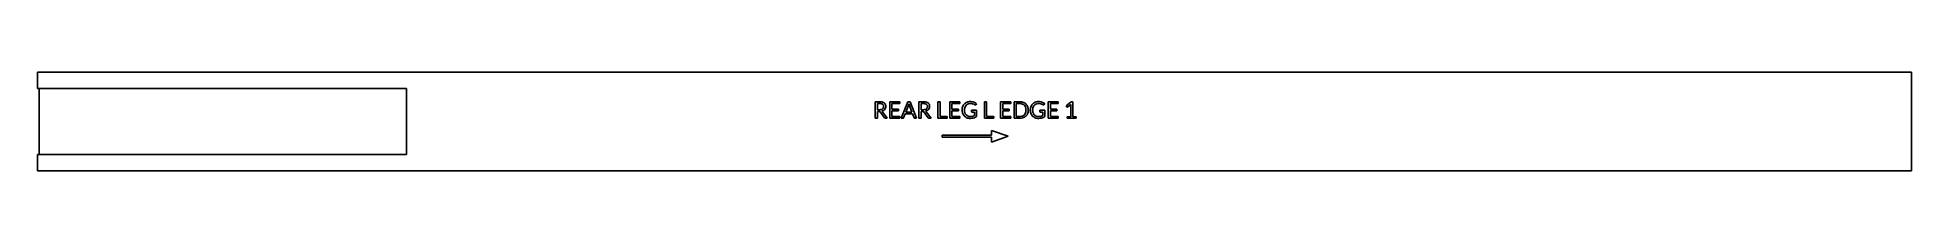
# Model space of a CAD drawing. Header units: millimetres. Extents: x 0 to 569, y 0 to 30.
import ezdxf

# ---------------------------------------------------------------- set-up
doc = ezdxf.new("R2010")
doc.units = ezdxf.units.MM
for name, color, linetype in [('LABEL', 7, 'Continuous'), ('OUTLINE', 7, 'Continuous'), ('POCKET_D8', 7, 'Continuous')]:
    doc.layers.add(name, color=color, linetype=linetype)

msp = doc.modelspace()

# ---------------------------------------------------------------- linework, layer by layer
at = {"layer": 'LABEL'}
for p, q in [((254.34, 16), (254.34, 21)), ((254.34, 21), (255.76, 21)), ((255.76, 20.47), (255.02, 20.47)), ((255.02, 20.47), (255.02, 18.58)), ((255.02, 18.58), (255.73, 18.58)), ((255.02, 18.09), (255.02, 16)), ((255.53, 18.09), (255.02, 18.09)), ((257.17, 16.14), (255.87, 17.93)), ((256.58, 17.99), (258.04, 16)), ((258.77, 16), (258.77, 21)), ((258.77, 21), (261.85, 21)), ((261.85, 20.45), (259.45, 20.45)), ((259.45, 20.45), (259.45, 18.79)), ((259.45, 18.79), (261.39, 18.79)), ((261.39, 18.26), (259.45, 18.26)), ((259.45, 18.26), (259.45, 16.55)), ((261.39, 18.79), (261.39, 18.26)), ((261.85, 21), (261.85, 20.45)), ((262.25, 16), (264.25, 21)), ((263.47, 17.37), (263, 16.16)), ((265.71, 17.37), (263.47, 17.37)), ((264.44, 19.89), (263.66, 17.86)), ((263.66, 17.86), (265.53, 17.86)), ((264.25, 21), (264.94, 21)), ((264.59, 20.36), (264.44, 19.89)), ((264.74, 19.89), (264.59, 20.36)), ((265.53, 17.86), (264.74, 19.89)), ((264.94, 21), (266.94, 16)), ((266.18, 16.16), (265.71, 17.37)), ((267.64, 16), (267.64, 21)), ((267.64, 21), (269.05, 21)), ((269.05, 20.47), (268.31, 20.47)), ((268.31, 20.47), (268.31, 18.58)), ((268.31, 18.58), (269.02, 18.58)), ((268.31, 18.09), (268.31, 16)), ((268.82, 18.09), (268.31, 18.09)), ((270.46, 16.14), (269.16, 17.93)), ((269.87, 17.99), (271.33, 16)), ((273.41, 16), (273.41, 21)), ((273.41, 21), (274.09, 21)), ((274.09, 21), (274.09, 16.57)), ((277, 16), (277, 21)), ((277, 21), (280.08, 21)), ((280.08, 20.45), (277.68, 20.45)), ((277.68, 20.45), (277.68, 18.79)), ((277.68, 18.79), (279.62, 18.79)), ((279.62, 18.26), (277.68, 18.26)), ((277.68, 18.26), (277.68, 16.55)), ((279.62, 18.79), (279.62, 18.26)), ((280.08, 21), (280.08, 20.45)), ((283.6, 18.02), (283.6, 18.4)), ((283.6, 18.4), (285.13, 18.4)), ((284.52, 17.89), (283.74, 17.89)), ((284.52, 16.79), (284.52, 17.89)), ((285.09, 20.42), (284.89, 20.12)), ((285.13, 18.4), (285.13, 16.48)), ((287.52, 16), (287.52, 21)), ((287.52, 21), (288.2, 21)), ((288.2, 21), (288.2, 16.57)), ((292.45, 16), (292.45, 21)), ((292.45, 21), (295.53, 21)), ((295.53, 20.45), (293.13, 20.45)), ((293.13, 20.45), (293.13, 18.79)), ((293.13, 18.79), (295.08, 18.79)), ((295.08, 18.26), (293.13, 18.26)), ((293.13, 18.26), (293.13, 16.55)), ((295.08, 18.79), (295.08, 18.26)), ((295.53, 21), (295.53, 20.45)), ((296.51, 16), (296.51, 21)), ((296.51, 21), (298.38, 21)), ((298.38, 20.45), (297.19, 20.45)), ((297.19, 20.45), (297.19, 16.55)), ((304.31, 18.02), (304.31, 18.4)), ((304.31, 18.4), (305.84, 18.4)), ((305.23, 17.89), (304.45, 17.89)), ((305.23, 16.79), (305.23, 17.89)), ((305.8, 20.42), (305.61, 20.12)), ((305.84, 18.4), (305.84, 16.48)), ((306.88, 16), (306.88, 21)), ((306.88, 21), (309.96, 21)), ((309.96, 20.45), (307.56, 20.45)), ((307.56, 20.45), (307.56, 18.79)), ((307.56, 18.79), (309.51, 18.79)), ((309.51, 18.26), (307.56, 18.26)), ((307.56, 18.26), (307.56, 16.55)), ((309.51, 18.79), (309.51, 18.26)), ((309.96, 21), (309.96, 20.45)), ((312.38, 19.72), (313.87, 21.01)), ((312.58, 19.45), (312.38, 19.72)), ((313.76, 20.19), (312.87, 19.43)), ((313.75, 19.88), (313.76, 20.19)), ((313.75, 16.47), (313.75, 19.88)), ((313.87, 21.01), (314.37, 21.01)), ((314.37, 21.01), (314.37, 16.47)), ((255.02, 16), (254.34, 16)), ((258.04, 16), (257.44, 16)), ((261.85, 16), (258.77, 16)), ((259.45, 16.55), (261.85, 16.55)), ((261.85, 16.55), (261.85, 16)), ((262.77, 16), (262.25, 16)), ((266.94, 16), (266.41, 16)), ((268.31, 16), (267.64, 16)), ((271.33, 16), (270.73, 16)), ((276.25, 16), (273.41, 16)), ((274.09, 16.57), (276.25, 16.57)), ((276.25, 16.57), (276.25, 16)), ((280.08, 16), (277, 16)), ((277.68, 16.55), (280.08, 16.55)), ((280.08, 16.55), (280.08, 16)), ((290.36, 16), (287.52, 16)), ((288.2, 16.57), (290.36, 16.57)), ((294.7, 10.5), (289.7, 12.25)), ((289.7, 12.25), (289.7, 10.8)), ((290.36, 16.57), (290.36, 16)), ((295.53, 16), (292.45, 16)), ((293.13, 16.55), (295.53, 16.55)), ((295.53, 16.55), (295.53, 16)), ((298.38, 16), (296.51, 16)), ((297.19, 16.55), (298.38, 16.55)), ((309.96, 16), (306.88, 16)), ((307.56, 16.55), (309.96, 16.55)), ((309.96, 16.55), (309.96, 16)), ((312.68, 16.47), (313.75, 16.47)), ((312.68, 16), (312.68, 16.47)), ((315.36, 16), (312.68, 16)), ((314.37, 16.47), (315.36, 16.47)), ((315.36, 16.47), (315.36, 16)), ((289.7, 10.8), (274.7, 10.8)), ((274.7, 10.8), (274.7, 10.2)), ((274.7, 10.2), (289.7, 10.2)), ((289.7, 8.75), (294.7, 10.5)), ((289.7, 10.2), (289.7, 8.75))]:
    msp.add_line(p, q, dxfattribs=at)
for centre, radius, start, end in [((255.53, 17.12), 0.971, 86.3823, 90), ((255.56, 17.53), 0.557, 80.0738, 86.3823), ((255.6, 17.79), 0.291, 53.7588, 80.0738), ((255.73, 20.41), 1.83, 270, 289.9155), ((255.76, 17), 4, 81.6269, 90), ((255.76, 17.86), 2.61, 80.8496, 90), ((255.53, 17.69), 0.419, 35.3112, 53.7588), ((256, 19.36), 1.08, 59.0418, 80.8496), ((256.06, 19.08), 1.9, 64.0692, 81.6269), ((256.05, 19.51), 0.869, 289.9155, 330.4948), ((255.86, 20.38), 2.23, 282.8937, 288.3178), ((256.04, 17.66), 0.62, 45.405, 59.7436), ((255.88, 17.49), 0.856, 34.992, 45.405), ((256.17, 19.66), 0.741, 34.0788, 59.0418), ((255.99, 19.99), 1.83, 288.3178, 294.9439), ((256.11, 19.73), 1.54, 294.9439, 318.0674), ((256.13, 19.63), 0.791, 10.6582, 34.0788), ((256.01, 19.53), 0.922, 330.4948, 352.8297), ((256.33, 19.64), 1.28, 41.693, 64.0692), ((255.77, 19.56), 1.16, 352.8297, 10.6582), ((256.29, 19.57), 1.3, 318.0674, 345.277), ((256.44, 19.73), 1.14, 16.6233, 41.693), ((256.07, 19.62), 1.52, 0.9691, 16.6233), ((256.07, 19.62), 1.52, 345.277, 0.9691), ((268.82, 17.12), 0.971, 86.3823, 90), ((268.85, 17.53), 0.557, 80.0738, 86.3823), ((268.9, 17.79), 0.291, 53.7588, 80.0738), ((269.02, 20.41), 1.83, 270, 289.9155), ((269.05, 17), 4, 81.6269, 90), ((269.05, 17.86), 2.61, 80.8496, 90), ((268.82, 17.69), 0.419, 35.3112, 53.7588), ((269.29, 19.36), 1.08, 59.0418, 80.8496), ((269.36, 19.08), 1.9, 64.0692, 81.6269), ((269.35, 19.51), 0.869, 289.9155, 330.4948), ((269.15, 20.38), 2.23, 282.8937, 288.3178), ((269.34, 17.66), 0.62, 45.405, 59.7436), ((269.17, 17.49), 0.856, 34.992, 45.405), ((269.47, 19.66), 0.741, 34.0788, 59.0418), ((269.28, 19.99), 1.83, 288.3178, 294.9439), ((269.4, 19.73), 1.54, 294.9439, 318.0674), ((269.43, 19.63), 0.791, 10.6582, 34.0788), ((269.3, 19.53), 0.922, 330.4948, 352.8297), ((269.63, 19.64), 1.28, 41.693, 64.0692), ((269.06, 19.56), 1.16, 352.8297, 10.6582), ((269.58, 19.57), 1.3, 318.0674, 345.277), ((269.73, 19.73), 1.14, 16.6233, 41.693), ((269.36, 19.62), 1.52, 0.9691, 16.6233), ((269.37, 19.62), 1.52, 345.277, 0.9691), ((284.03, 18.51), 3.28, 169.0724, 187.386), ((283.4, 18.43), 2.64, 187.386, 212.5911), ((283.2, 18.67), 2.43, 144.5449, 169.0724), ((282.99, 18.82), 2.17, 116.7689, 144.5449), ((284.18, 18.5), 2.73, 165.4115, 180), ((284.19, 18.5), 2.74, 180, 196.8023), ((283.25, 18.74), 1.77, 143.1019, 165.4115), ((283.21, 18.2), 1.71, 196.8023, 223.4089), ((283.09, 18.86), 1.57, 116.5161, 143.1019), ((283.26, 18.29), 2.76, 94.7377, 116.7689), ((283.25, 18.53), 1.94, 94.8973, 116.5161), ((283.31, 17.7), 3.36, 77.6394, 94.7377), ((283.32, 17.78), 2.69, 83.2446, 94.8973), ((283.72, 18.02), 0.125, 180, 229.886), ((283.4, 18.49), 1.98, 67.4259, 83.2446), ((283.74, 18.05), 0.159, 229.886, 270), ((283.54, 18.75), 2.28, 52.6699, 77.6394), ((283.54, 18.82), 1.62, 58.1779, 67.4259), ((287.47, 25.16), 5.84, 238.1779, 240.7512), ((284.81, 20.4), 0.388, 239.9314, 245.1102), ((284.76, 20.29), 0.269, 245.1102, 252.5528), ((284.73, 20.2), 0.173, 252.5528, 293.0138), ((284.72, 20.23), 0.203, 293.0138, 327.8043), ((283.43, 18.61), 2.45, 50.1347, 52.6699), ((283.43, 18.61), 2.46, 47.6026, 50.1347), ((298.38, 18.13), 2.87, 70.3423, 90), ((298.38, 18.13), 2.33, 85.2572, 90), ((298.41, 18.47), 1.98, 79.6952, 85.2572), ((298.46, 18.76), 1.68, 56.0223, 79.6952), ((298.61, 18.79), 2.17, 44.5416, 70.3423), ((298.54, 18.89), 1.53, 30.0942, 56.0223), ((298.47, 18.16), 1.62, 317.2906, 340.594), ((298.62, 18.19), 2.15, 300.1451, 328.7649), ((298.18, 18.68), 1.95, 9.1618, 30.0942), ((297.65, 18.45), 2.49, 340.594, 355.8818), ((297.05, 18.5), 3.1, 355.8818, 9.1618), ((298.54, 18.72), 2.27, 14.4776, 44.5416), ((298.26, 18.42), 2.58, 328.7649, 352.74), ((297.67, 18.49), 3.17, 352.74, 14.4776), ((304.74, 18.51), 3.28, 169.0724, 187.386), ((304.11, 18.43), 2.64, 187.386, 212.5911), ((303.91, 18.67), 2.43, 144.5449, 169.0724), ((303.7, 18.82), 2.17, 116.7689, 144.5449), ((304.89, 18.5), 2.73, 165.4115, 180), ((304.9, 18.5), 2.74, 180, 196.8023), ((303.96, 18.74), 1.77, 143.1019, 165.4115), ((303.92, 18.2), 1.71, 196.8023, 223.4089), ((303.8, 18.86), 1.57, 116.5161, 143.1019), ((303.97, 18.29), 2.76, 94.7377, 116.7689), ((303.96, 18.53), 1.94, 94.8973, 116.5161), ((304.02, 17.7), 3.36, 77.6394, 94.7377), ((304.03, 17.78), 2.69, 83.2446, 94.8973), ((304.43, 18.02), 0.125, 180, 229.886), ((304.11, 18.49), 1.98, 67.4259, 83.2446), ((304.45, 18.05), 0.159, 229.886, 270), ((304.25, 18.75), 2.28, 52.6699, 77.6394), ((304.25, 18.82), 1.62, 58.1779, 67.4259), ((308.19, 25.16), 5.84, 238.1779, 240.7512), ((305.52, 20.4), 0.388, 239.9314, 245.1102), ((305.48, 20.29), 0.269, 245.1102, 252.5528), ((305.45, 20.2), 0.173, 252.5528, 293.0138), ((305.43, 20.23), 0.203, 293.0138, 327.8043), ((304.14, 18.61), 2.45, 50.1347, 52.6699), ((304.14, 18.61), 2.46, 47.6026, 50.1347), ((312.72, 19.55), 0.171, 213.6901, 267.9798), ((312.72, 19.62), 0.237, 267.9798, 308.6598), ((257.41, 16.29), 0.284, 211.373, 243.654), ((257.44, 16.35), 0.351, 243.654, 270), ((262.77, 16.24), 0.242, 270, 305.2885), ((262.77, 16.25), 0.256, 305.2885, 338.7495), ((266.43, 16.26), 0.262, 201.8014, 234.4821), ((266.41, 16.24), 0.24, 234.4821, 270), ((270.7, 16.29), 0.284, 211.373, 243.654), ((270.73, 16.35), 0.351, 243.654, 270), ((283.07, 18.21), 2.24, 212.5911, 242.0321), ((283.13, 18.13), 1.61, 223.4089, 249.3705), ((283.13, 18.34), 2.38, 242.0321, 264.0451), ((283.28, 18.53), 2.04, 249.3705, 270), ((283.3, 19.99), 4.05, 264.0451, 277.125), ((283.28, 19.54), 3.04, 270, 280.7217), ((283.42, 19.04), 3.09, 277.125, 290.4384), ((283.42, 18.78), 2.28, 280.7217, 295.0375), ((283.1, 19.48), 3.05, 295.0375, 296.4301), ((283.03, 19.61), 3.19, 296.4301, 297.7585), ((283.57, 18.65), 2.67, 290.4384, 305.8377), ((298.38, 18.59), 2.04, 270, 290.0867), ((298.38, 18.98), 2.98, 270, 283.3217), ((298.52, 18.37), 2.35, 283.3217, 300.1451), ((298.56, 18.08), 1.5, 290.0867, 317.2906), ((303.78, 18.21), 2.24, 212.5911, 242.0321), ((303.84, 18.13), 1.61, 223.4089, 249.3705), ((303.84, 18.34), 2.38, 242.0321, 264.0451), ((303.99, 18.53), 2.04, 249.3705, 270), ((304.02, 19.99), 4.05, 264.0451, 277.125), ((303.99, 19.54), 3.04, 270, 280.7217), ((304.13, 19.04), 3.09, 277.125, 290.4384), ((304.13, 18.78), 2.28, 280.7217, 295.0375), ((303.81, 19.48), 3.05, 295.0375, 296.4301), ((303.74, 19.61), 3.19, 296.4301, 297.7585), ((304.28, 18.65), 2.67, 290.4384, 305.8377)]:
    msp.add_arc(centre, radius, start, end, dxfattribs=at)
at = {"layer": 'OUTLINE'}
for p, q in [((0, 25), (0, 30)), ((0, 30), (569.03, 30)), ((569.03, 30), (569.03, 0)), ((0.54, 25), (0, 25)), ((0.54, 5), (0.54, 25)), ((0, 0), (0, 5)), ((0, 5), (0.54, 5)), ((569.03, 0), (0, 0))]:
    msp.add_line(p, q, dxfattribs=at)
at = {"layer": 'POCKET_D8'}
for p, q in [((0.54, 5), (0.54, 25)), ((0.54, 25), (112.03, 25)), ((112.03, 25), (112.03, 5)), ((112.03, 5), (0.54, 5))]:
    msp.add_line(p, q, dxfattribs=at)

doc.saveas('drawing.dxf')
